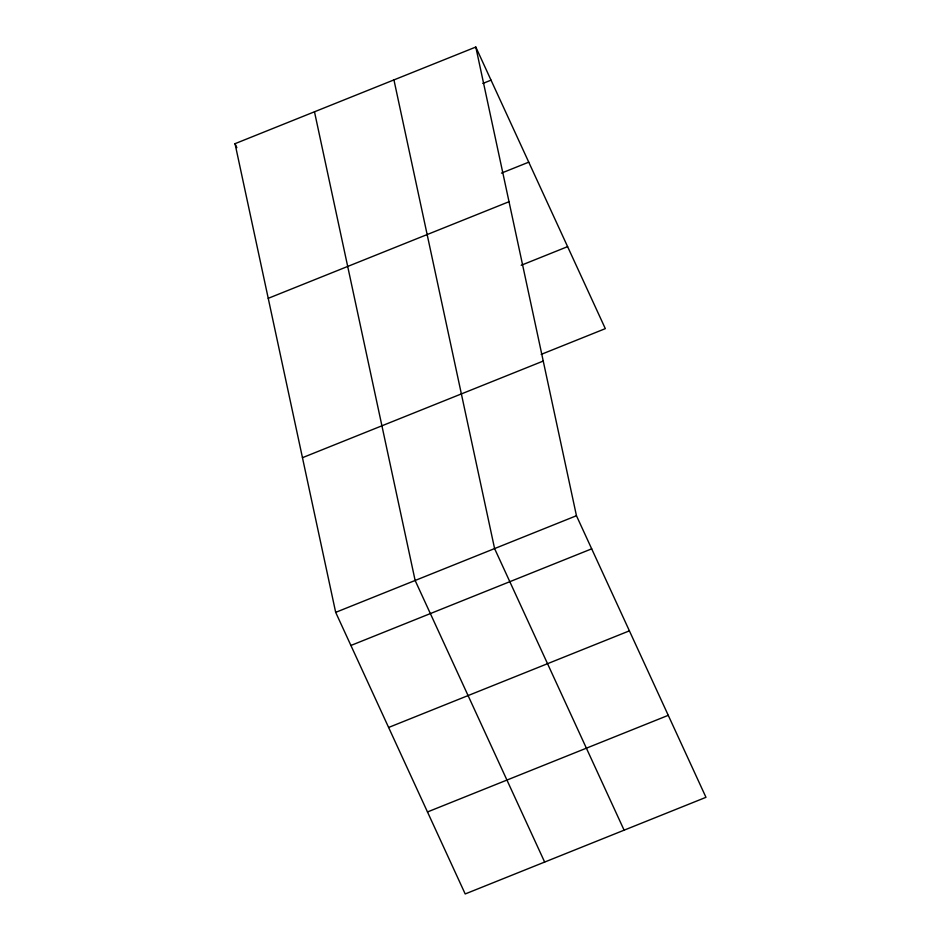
<?xml version="1.0" encoding="UTF-8"?>
<svg xmlns="http://www.w3.org/2000/svg" width="941" height="941" viewBox="0 0 941 941"><rect width="100%" height="100%" fill="white"/><g stroke="black" fill="none" stroke-linecap="round" stroke-linejoin="round"><path stroke-width="1.41" d="M475.805 47.05L576.457 515.727L705.973 797.321L465.195 893.95L335.678 612.356L235.027 143.679L475.805 47.05L605.322 328.644L541.193 354.381M482.839 83.443L491.026 80.161M501.459 173.109L528.748 162.17M268.244 298.332L509.01 201.715M521.22 265.268L567.599 246.648M302.461 457.691L543.239 361.062M335.678 612.356L576.457 515.727M350.911 645.467L591.689 548.838M388.621 727.464L629.4 630.846M427.485 811.954L668.263 715.325M624.106 830.174L494.59 548.579L393.938 79.903M235.027 143.679L236.85 147.643M544.651 862.062L415.134 580.468L314.482 111.791"/></g></svg>
